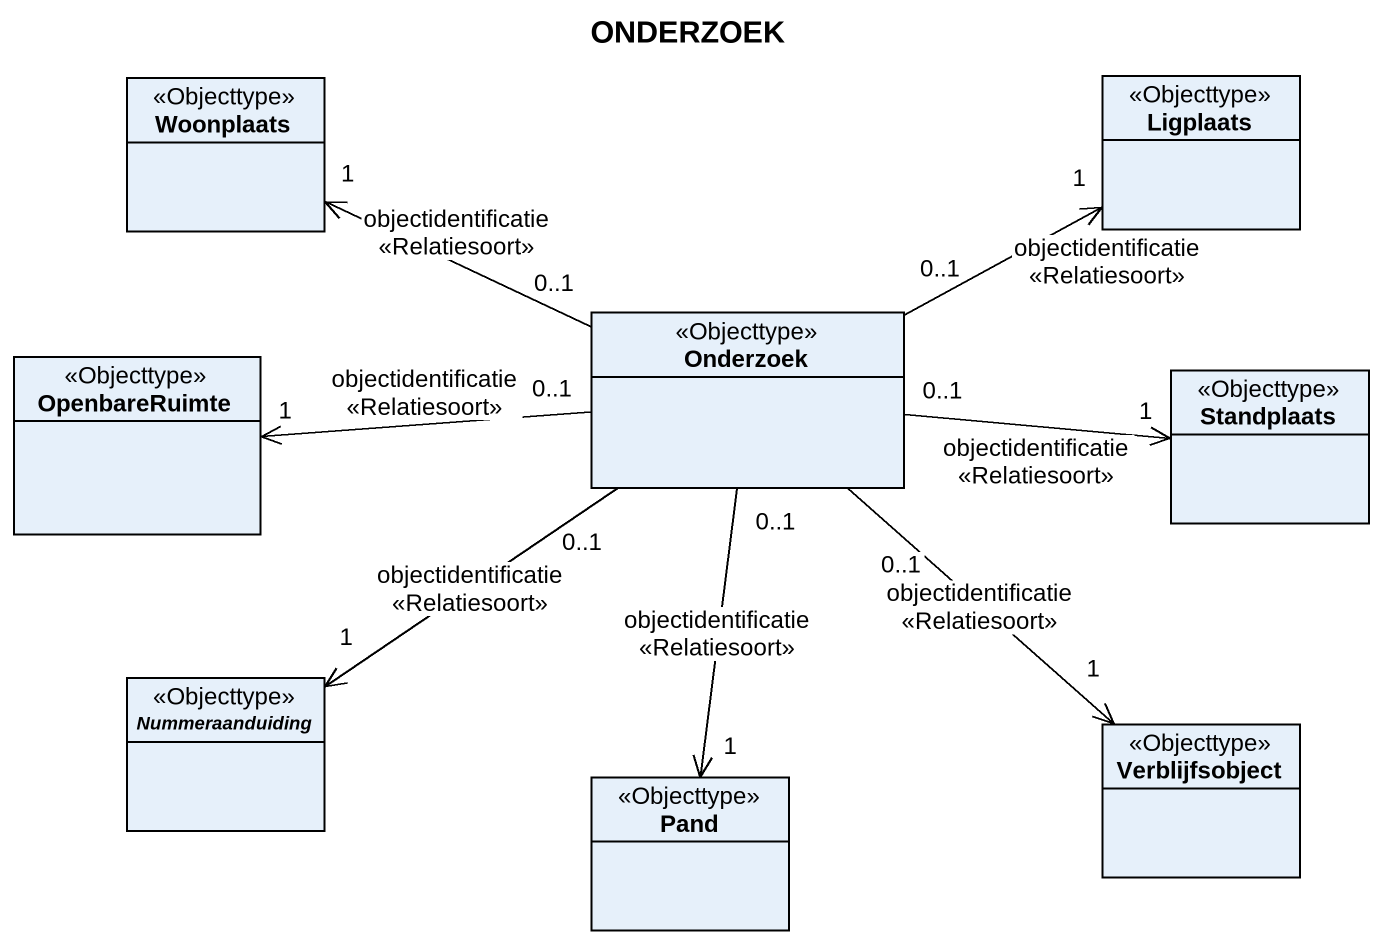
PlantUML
@startuml
title ONDERZOEK
hide circle
hide empty members
class Woonplaats <<Objecttype>>
class Ligplaats <<Objecttype>>
class OpenbareRuimte <<Objecttype>>
class Onderzoek <<Objecttype>>
class Standplaats <<Objecttype>>
abstract class Nummeraanduiding <<Objecttype>>
class Verblijfsobject <<Objecttype>>
class Pand <<Objecttype>>
Onderzoek "0..1" -left-> "1" Woonplaats : objectidentificatie\n<<Relatiesoort>>
Onderzoek "0..1" -right-> "1" Ligplaats : objectidentificatie\n<<Relatiesoort>>
Onderzoek "0..1" -left-> "1" OpenbareRuimte : objectidentificatie\n<<Relatiesoort>>
Onderzoek "0..1" -right-> "1" Standplaats : objectidentificatie\n<<Relatiesoort>>
Onderzoek "0..1" --> "1" Nummeraanduiding : objectidentificatie\n<<Relatiesoort>>
Onderzoek "0..1" --> "1" Verblijfsobject : objectidentificatie\n<<Relatiesoort>>
Onderzoek "0..1" --> "1" Pand : objectidentificatie\n<<Relatiesoort>>
@enduml
